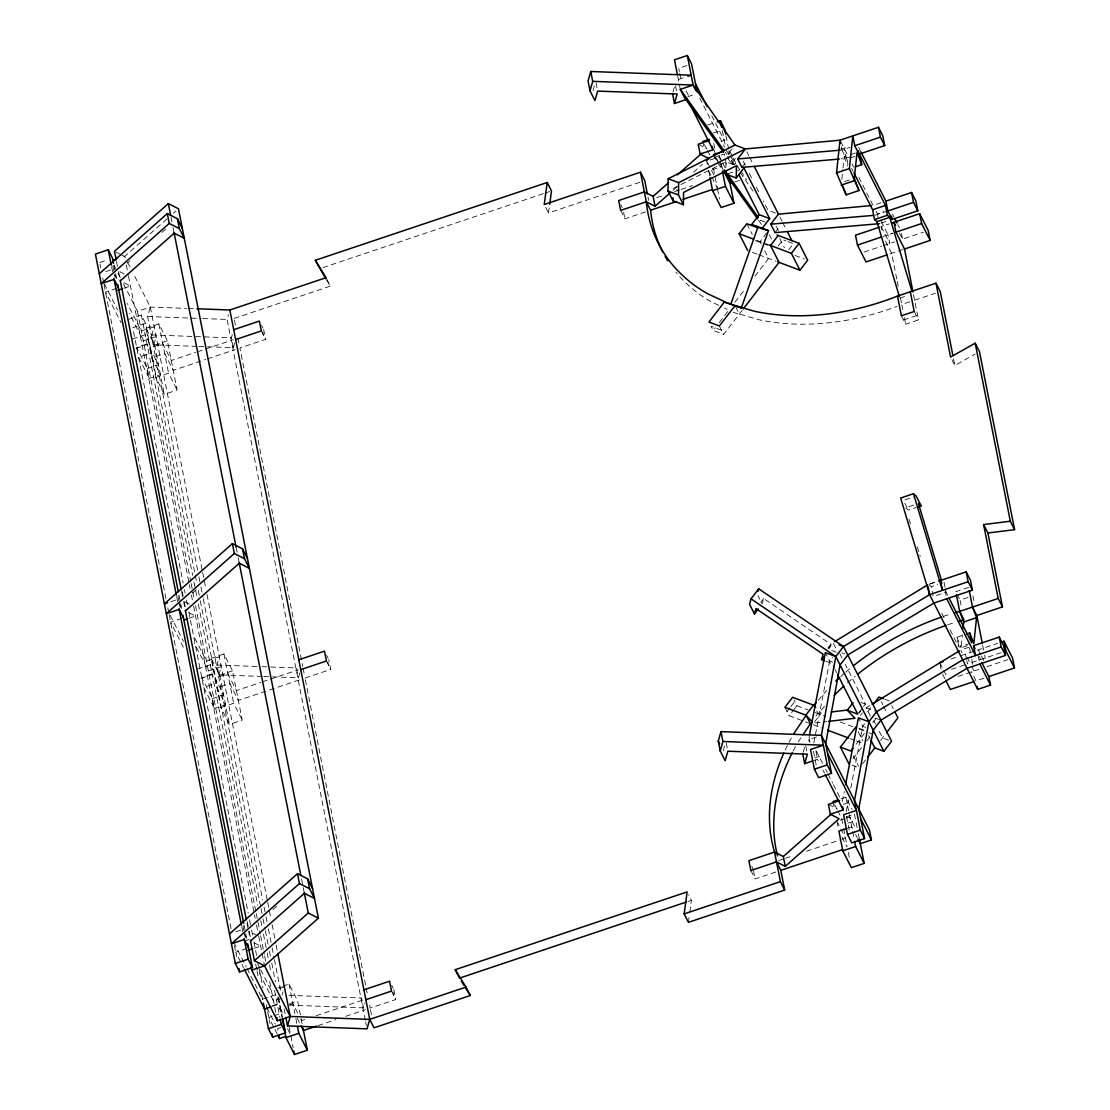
<?xml version="1.0" encoding="UTF-8"?>
<svg xmlns="http://www.w3.org/2000/svg" width="1110" height="1110" viewBox="0 0 1110 1110"><rect width="100%" height="100%" fill="white"/><g stroke="black" fill="none" stroke-linecap="round" stroke-linejoin="round"><path stroke-width="0.75" stroke-dasharray="5 3.75" d="M725.884 167.929L725.968 161.782L733.433 164.585M841.81 179.39L842.837 169.677M843.003 168.068L844.211 156.732L849.011 155.123M967.407 645.701L960.996 647.851L962.37 634.906M639.86 182.29L548.506 212.94L549.422 206.169M688.422 922.341L689.574 913.877M689.809 912.184L691.419 900.335L688.561 894.702M809.218 736.305L809.218 742.937M813.81 743.062L829.642 661.047L832.528 657.3M842.31 801.517L844.238 791.486M846.264 811.632L848.526 799.921M850.787 788.197L862.734 726.273L865.62 722.513M842.06 658.119L839.729 653.526L829.281 649.6L830.807 644.258L763.666 598.567L762.154 603.909L757.922 595.557M197.594 569.985L147.588 316.517L150.308 307.054L133.186 273.31M196.997 346.403L153.791 344.808L151.848 334.942L154.193 326.756L141.358 331.058L127.345 303.46M153.791 344.808L156.135 336.607L143.301 340.923L129.287 313.311M365.356 1020.34L227.106 319.444L228.466 314.713M198.732 346.459L233.308 347.735L231.366 337.884L232.295 334.609M233.308 347.735L234.709 342.824M262.099 676.462L218.892 674.866L216.95 665.015L219.294 656.829L206.46 661.13L193.237 635.059M218.892 674.866L221.237 666.68L208.402 670.981L194.389 643.37M263.833 676.531L298.41 677.808L299.811 672.896M282.051 995.087L282.981 991.813M593.004 90.701L594.807 84.388M289.183 1005.133L363.511 1007.88L364.912 1002.954M672.979 92.061L674.783 85.747M723.207 750.832L725.468 742.951M803.182 752.192L804.986 745.892M798.201 741.882L801.975 736.291M732.031 148.768L727.216 155.025L725.218 152.237M735.347 158.452L731.49 163.461L726.509 156.482M741.938 167.388L746.753 161.13M766.788 232.823L760.059 241.578L761.613 244.644M775.03 232.614L779.844 226.357M742.215 310.287L723.651 334.415L713.203 330.489L715.298 327.769M719.363 322.483L728.882 310.106L724.511 308.067M734.917 302.253L745.448 288.558M754.925 276.237L768.62 258.45L764.721 250.777M778.221 245.962L782.98 239.76L785.963 240.884M788.669 249.875L793.428 243.687L787.462 241.453M760.78 602.314L763.666 598.567M827.907 648.004L830.807 644.258M828.24 648.864L833.055 642.607L837.342 651.043M787.045 711.524L789.945 707.764M790.903 706.515L794.746 701.506M810.092 723.581L789.196 715.742L793.039 710.733M794.011 709.484L796.897 705.724L794.038 700.105M815.864 716.075L817.792 713.577M814.504 721.916L821.247 713.161L816.821 708.582M858.668 712.897L862.525 707.889M863.483 706.64L865.412 704.129L845.182 664.252M858.849 713.244L860.763 710.747M860.375 715.339L862.303 712.828M867.632 711.746L871.738 706.404M856.074 744.269L864.399 733.446M872.724 722.624L876.886 717.213M853.146 758.574L861.471 747.751M866.674 740.994L870.157 736.457M862.553 763.846L865.675 759.795M880.605 740.384L885.447 734.085M818.139 700.368L826.659 690.559M824.55 706.348L818.167 713.716L816.738 710.899M166.93 218.975L124.625 256.438L121.42 257.52M173.34 213.3L175.907 211.025M127.359 263.042L129.925 260.781M161.977 232.392L165.82 228.993M192.46 593.115L196.303 589.701M673.021 190.351L676.864 186.938M693.528 172.189L702.505 164.238M272.949 909.562L276.792 906.149M870.434 716.269L866.147 707.833L870.587 705.114M951.991 359.876L954.85 365.495L975.135 354.062M724.455 162.546L673.118 188.492L677.586 190.171M99.692 262.515L107.712 259.823M686.785 65.546L678.751 68.237L679.403 71.526M105.714 271.631L112.124 269.48M683.177 77.894L678.363 79.518L679.792 82.32M116.744 288.309L105.519 292.069L121.087 322.774M687.798 96.723L695.817 94.031M124.043 288.156L130.453 285.991L123.224 282.315M123.46 283.744L137.474 311.355L150.308 307.054L186.605 308.4M128.496 319.305L141.331 315.004L145.604 323.44L196.942 583.721M707.569 125.028L715.589 122.336M145.604 323.44L132.77 327.741L183.108 582.917M713.452 132.922L721.472 130.231M322.857 267.635L543.331 193.667M544.968 193.126L549.866 191.475M146.034 328.227L158.855 323.926L167.416 340.798L177.142 390.054L164.308 394.369L155.747 377.497L146.034 328.227L154.581 345.099L164.308 394.369M132.381 339.008L145.216 334.707L149.489 343.143L136.669 347.444L147.366 368.534L149.309 378.385L160.423 374.653L151.862 357.781L164.696 353.479L173.257 370.351L205.78 359.446M721.084 141.511L724.289 140.429L711.829 115.87M135.933 348.318L147.158 344.558L151.432 352.994L138.611 357.295L149.309 378.385M154.581 345.099L167.416 340.798M234.099 318.431L330.35 286.13L326.062 277.694M714.646 157.204L719.46 155.594M721.056 155.053L724.261 153.985L726.953 167.568M709.97 160.048L719.599 156.815L721.93 161.408M709.678 175.893L708.707 170.968L721.542 166.667L723.096 169.733M147.366 368.534L158.48 364.802L149.919 347.929L162.754 343.628L171.315 360.5L195.707 352.314M197.33 351.773L203.838 349.594M205.461 349.039L233.114 339.771M656.773 197.635L663.28 195.443M674.658 191.628L679.542 189.99M681.165 189.449L692.557 185.634M728.16 173.687L739.26 169.955M207.403 358.891L235.056 349.622M263.653 329.517L265.595 339.369L239.926 347.985L302.752 666.5M620.643 210.387L624.916 218.823L645.77 211.83M734.862 181.943L739.621 180.347M155.747 377.497L168.581 373.182L177.142 390.054M840.825 148.948L849.081 147.006M841.283 146.756L841.921 150.044L849.941 147.352M850.621 154.581L855.435 152.972M851.023 156.857L841.075 158.91M850.149 158.036L854.964 156.427M844.668 181.554L849.483 179.931M881.09 202.728L873.071 205.419L857.503 174.714M875.929 211.039L877.358 213.855L883.768 211.691M875.013 215.271L886.252 211.497M880.896 223.166L887.32 221.015M881.826 229.881L881.173 226.593L889.193 223.915M883.116 236.458L892.745 233.225M881.173 221.376L888.055 234.931L892.87 233.322M864.066 252.081L881.715 246.156M883.324 245.629L894.549 241.855M899.461 233.031L902.569 239.163L923.423 232.17M890.081 253.857L902.902 249.556M899.863 298.146L907.883 295.454M909.798 301.823L901.778 304.515L902.749 309.44M914.612 300.213L935.466 293.22M903.526 320.013L916.361 315.698M901.389 315.795L905.663 324.231L918.497 319.916L912.975 291.958M170.815 601.703L177.225 599.553M181.846 618.367L170.621 622.141L184.635 649.766M189.144 618.214L195.554 616.064L188.325 612.387M211.136 658.299L223.97 653.998L232.517 670.856L242.244 720.126L229.409 724.428L220.848 707.556L211.136 658.299L219.697 675.171L229.409 724.428M197.483 669.08L210.317 664.779L214.591 673.201L201.77 677.516L212.468 698.606L214.41 708.457L225.524 704.725L216.963 687.853L229.798 683.552L238.359 700.424L300.158 679.681M201.035 678.39L212.26 674.63L216.547 683.066L203.713 687.367L214.41 708.457M219.697 675.171L232.517 670.856M212.468 698.606L223.582 694.874L215.021 678.002L227.855 673.701L236.416 690.573L260.808 682.386M262.432 681.845L268.939 679.653M270.562 679.112L298.215 669.829M305.028 678.043L330.697 669.441L328.754 659.59M220.848 707.556L233.683 703.254L242.244 720.126M904.997 499.861L914.612 496.642M913.613 505.078L905.593 507.769L908.327 510.142L916.347 507.45M930.138 583.735L939.754 580.502M929.278 584.248L937.298 581.557M929.445 585.067L931.262 586.649L937.686 584.498M947.593 595.265L946.039 592.199L933.205 596.5L931.262 586.649M968.628 587.356L955.793 591.672L959.359 598.692M968.1 597.416L960.081 600.108L961.052 605.033M958.568 645.479L956.945 637.265L961.759 635.641M970.112 643.342L958.887 647.116L948.772 627.178M968.78 647.324L960.761 650.016L962.19 652.819M951.062 658.979L959.082 656.288M960.691 655.746L997.585 643.37M951.409 669.372L965.839 664.529M1001.137 652.68L967.448 663.988L966.796 660.7M958.027 676.392L978.881 669.385M986.901 666.694L1007.755 659.701M984.029 678.168L976.009 680.86L971.333 671.661M235.917 931.762L242.327 929.611M816.585 736.957L808.566 739.649L809.995 742.465M245.879 940.586L249.084 939.504M246.947 948.439L235.722 952.213L241.175 962.953M814.795 757.936L822.815 755.244M254.245 948.287L260.656 946.136L253.427 942.446M814.296 760.392L817.501 759.309L819.832 763.916M277.833 987.831L281.052 986.748M282.648 986.207L289.072 984.057L297.619 1000.929L302.322 1024.71M841.103 798.853L845.917 797.244L852.133 809.509M279.581 988.511L284.396 986.887M262.584 999.139L275.419 994.837L279.706 1003.274L271.673 1005.965M843.267 804.334L849.677 802.183M281.524 998.362L273.504 1001.053L256.382 967.309M272.547 1006.312L277.361 1004.689L281.649 1013.125L273.629 1015.817M289.599 1003.62L297.619 1000.929M846.444 816.807L852.868 814.657M289.738 1004.841L292.957 1003.759L298.396 1014.498M840.173 820.179L844.987 818.57M846.583 818.028L849.802 816.946L856.018 829.212M272.019 1016.358L268.814 1017.44L274.156 1027.985M847.887 823.162L855.907 820.47M848.539 827.88L851.745 826.797L854.853 832.93M280.747 1027.61L277.569 1028.665L278.208 1031.953M304.764 1019.549L301.518 1020.631L299.173 1016.038M316.156 1015.719L363.317 999.902M778.845 860.5L783.729 858.862M785.353 858.308L793.483 855.588M806.498 851.217L840.645 839.757M842.268 839.216L845.529 838.119L837.745 822.788M318.098 1025.584L335.983 1019.577M345.737 1016.302L365.259 1009.753M393.856 989.648L395.798 999.513L370.143 1008.116L369.158 1003.19M688.144 901.431L691.419 900.335M750.846 870.517L755.119 878.953L779.178 870.892M815.198 722.971L826.811 721.597M188.339 308.455L195.249 308.719M147.588 316.517L201.188 318.487M202.908 318.556L227.106 319.444M151.848 334.942L231.366 337.884M216.95 665.015L260.156 666.611M261.891 666.68L296.467 667.956L298.41 677.808M288.961 995.337L361.569 998.015L363.511 1007.88M734.473 164.585L731.49 163.461L727.924 156.427M775.474 213.037L768.009 210.234L763.333 201.035M764.79 221.931L760.308 220.252L761.737 223.068M756.84 240.37L769.008 244.935M755.424 240.593L761.751 242.965M763.333 243.562L768.078 245.352M794.996 255.453L804.5 259.019M752.469 252.386L757.214 254.162M758.796 254.759L776.209 261.294M733.086 312.146L739.052 314.394M721.514 330.197L711.066 326.271L713.203 330.489M841.81 652.722L844.807 653.846M832.625 662.17L829.642 661.047L826.076 654.026M826.062 661.296L832.028 663.53L834.359 668.137M884.892 699.3L889.374 700.979M860.93 702.45L865.412 704.129M866.147 707.833L875.11 711.191M874.902 717.948L880.882 720.182M865.717 727.397L862.734 726.273L859.168 719.238M858.807 728.216L866.272 731.018M796.897 705.724L808.149 709.956M815.129 712.578L825.771 716.574M840.145 721.958L852.924 726.759M859.307 729.159L867.285 732.156M868.88 732.753L872.085 733.96M888.555 740.148L882.533 737.872L878.634 730.213M813.283 724.788L822.857 728.382M850.01 738.566L854.797 740.37M856.393 740.967L862.789 743.367M851.967 765.109L859.431 767.912M718.697 305.333L711.413 301.92A217.116 156.704 -26.9 0 1 675.865 272.089M698.204 144.244L706.973 148.712M115.953 252.025L120.282 254.232M121.725 254.967L124.625 256.438L126.956 261.044M119.838 271.728L124.167 273.934M828.407 804.375L837.176 808.843M184.94 601.8L189.269 604.006M257.27 935.55L248.598 931.124L249.889 937.7M718.392 161.574L713.397 154.595L716.963 161.616M719.391 162.976L723.373 168.554M717.684 163.017L721.666 168.609M758.602 220.307L761.585 224.498M729.145 154.47L726.231 150.28L728.368 154.498M730.116 155.858L735.944 164.225M736.915 165.626L739.829 169.802M740.8 171.204L746.628 179.57M731.476 160.118L734.404 164.294M740.231 172.66L753.829 192.183M326.756 280.33L330.35 286.13M858.654 147.394L860.985 151.987M892.482 214.064L894.008 217.074M897.824 224.608L899.364 227.619M840.7 141.594L848.151 156.302M852.05 163.975L853.604 167.041M851.606 168.318L853.16 171.384M881.173 226.593L889.734 243.465L888.055 234.931M841.921 150.044L846.208 158.48L844.266 148.629M885.461 241.05L891.677 253.33L896.894 279.748M914.224 311.48L918.497 319.916M746.794 151.751L748.931 155.969M749.638 157.37L752.76 163.517M779.886 216.977L782.023 221.195M782.73 222.597L785.797 228.618M743.089 161.13L745.42 165.737M749.319 173.41L753.204 181.083M756.326 187.215L759.434 193.362M776.112 226.204L778.401 230.727M779.761 238.553L784.423 247.752M730.103 151.876L732.392 156.399M733.155 157.897L737.734 166.944M769.313 234.626L771.644 239.233M699.758 98.096L724.677 147.214M731.282 160.228L733.571 164.738M904.803 503.191L908.327 510.142M980.671 654.428L978.34 649.822L979.311 654.761M981.448 655.968L983.779 660.561M686.133 90.867L690.031 98.526M722.707 162.948L725.038 167.554M714.313 150.363L717.351 161.38M967.06 657.203L970.945 664.876M971.722 666.402L974.067 671.009M746.863 223.721L752.303 234.46M704.434 144.48L706.765 149.087M707.542 150.613L709.873 155.22M941.766 613.372L944.887 619.505M707.542 162.657L715.326 177.988M708.707 170.968L711.038 175.574M711.815 177.1L717.268 187.84L714.784 175.269M939.837 662.739L942.945 668.886M943.722 670.412L946.844 676.545M942.557 674.131L944.887 678.737M735.763 306.998L739.329 314.033L758.74 319.694A217.116 156.704 -26.9 0 0 896.977 306.374M719.377 325.979L723.651 334.415M891.705 705.585L893.259 708.652M881.257 701.659L882.811 704.725M883.588 706.265L887.473 713.938M620.837 204.753L622.266 207.57M873.972 721L875.526 724.067M835.15 669.663L836.704 672.729M868.603 735.625L870.157 738.691M858.155 731.698L862.817 740.897M853.201 755.646L858.654 766.372M545.648 207.32L548.506 212.94M816.336 750.998L822.566 763.264M825.673 769.396L827.228 772.463M828.005 774.003L832.68 783.202M833.457 784.742L841.241 800.074M822.954 770.049L824.508 773.115M855.63 834.47L857.184 837.537M834.637 804.611L836.968 809.218M837.745 810.744L841.644 818.417L843.309 826.908M784.909 707.306L789.196 715.742M842.018 837.245L846.694 846.444M751.747 866.299L753.177 869.102M261.516 325.299L262.945 328.116M261.322 330.933L265.595 339.369M127.733 262.57L130.078 267.177M326.618 655.372L328.047 658.174M326.423 661.005L330.697 669.441M114.122 265.346L117.244 271.478M118.021 273.018L120.352 277.611M114.982 275.1L116.411 277.916M104.354 283.758L117.591 309.843M391.719 985.43L393.148 988.247M391.525 991.077L395.798 999.513M178.654 602.355L181.513 607.989M170.232 615.356L183.469 641.455M297.23 1018.217L300.338 1024.35M243.756 932.428L246.614 938.047M257.548 963.591L259.893 968.197M260.67 969.724L271.561 991.202M280.122 1008.074L284.007 1015.733M287.504 1028.665L290.626 1034.797M233.78 942.362L246.24 966.907M247.017 968.447L261.807 997.612M266.872 1007.575L275.266 1024.155M241.952 964.493L243.506 967.559M274.919 1029.483L277.986 1035.505M844.211 156.732L847.707 165.903M956.945 637.265L960.996 647.851M909.007 519.161L910.478 524.045M917.304 546.828L920.232 556.596M953.532 358.78L954.85 365.495M901.445 233.475L902.569 239.163M972.915 595.792L974.524 604.006M982.655 645.229L984.292 653.485M984.612 655.136L985.264 658.438M979.63 656.399L980.283 659.687M978.201 655.788L979.825 664.002M897.213 281.399L898.198 286.352M900.474 297.91L901.445 302.863M904.372 317.654L905.663 324.231M969.502 647.879L971.458 657.8M971.777 659.451L973.414 667.707M965.506 654.137L966.477 659.062M877.358 213.855L877.996 217.13M944.097 582.348L946.039 592.199M945.109 590.562L946.414 597.125M846.944 159.119L847.915 164.044M940.156 664.39L941.46 670.953M725.982 135.725L728.562 148.865M728.895 150.502L729.534 153.791M722.346 130.578L725.579 147.006M854.464 814.116L857.156 827.699M858.363 833.818L859.334 838.744M719.391 155.788L720.237 160.104M720.404 160.894L722.069 169.386M845.917 797.244L854.284 839.715M713.786 143.315L715.409 151.529M846.583 816.585L849.497 831.376M713.439 168.47L714.451 173.576M717.462 188.867L719.474 199.051M843.642 828.615L847.138 846.333M848.345 852.397L849.677 859.196M702.88 141.414L704.489 149.628M706.765 161.117L707.403 164.405M833.083 801.545L834.692 809.759M836.968 821.247L838.258 827.824M815.892 751.109L817.501 759.309M679.722 73.163L681.346 81.377M813.491 751.373L816.405 766.15M677.711 76.229L680.305 89.369M675.56 85.817L676.85 92.38M805.763 745.948L807.053 752.524M647.99 197.08L648.642 200.355M623.626 212.26L624.916 218.823M753.496 870.753L755.119 878.953M596.042 82.875L597.333 89.452M726.245 743.02L727.536 749.583M262.806 331.876L263.458 335.151M327.908 661.935L328.56 665.223M393.009 992.007L393.662 995.295M234.432 320.068L235.403 324.994M237.984 338.134L239.607 346.334M303.085 668.192L304.709 676.406M305.375 679.75L335.151 830.766M335.83 834.151L365.856 986.415M366.189 988.108L367.854 996.572M370.462 1009.767L371.434 1014.693M365.69 1022.046L366.369 1025.446M171.023 217.213L172.702 225.719M173.035 227.425L174.173 233.169M236.125 547.244L237.804 555.749M238.137 557.456L239.274 563.228M301.559 878.981L302.891 885.794M303.238 887.487L304.376 893.3M158.855 323.926L168.581 373.182M223.97 653.998L233.683 703.254M289.072 984.057L294.899 1013.624M295.87 1018.55L296.842 1023.475M150.308 307.054L202.311 570.734M202.644 572.441L205.669 587.745M207.015 594.558L267.413 900.765M267.746 902.472L270.757 917.776M272.103 924.588L275.793 943.306M276.126 944.999L277.472 951.811M289.155 1027.319L293.165 1047.701M198.926 576.798L200.605 585.303M200.938 586.996L202.963 597.208M203.297 598.914L262.681 900.016M264.027 906.828L265.706 915.334M266.039 917.04L267.052 922.133M268.384 928.945L271.742 945.956M272.075 947.649L274.087 957.861M274.434 959.567L280.802 991.882M284.16 1008.893L285.506 1015.705M198.288 590.52L199.966 599.025M200.3 600.732L260.697 906.939M261.03 908.646L262.709 917.151M263.042 918.858L265.068 929.056M265.401 930.763L268.079 944.374M269.425 951.173L270.424 956.279M271.77 963.091L275.46 981.795M278.485 997.113L282.509 1017.523M277.902 996.863L281.926 1017.246M141.331 315.004L192.668 575.285M194.014 582.084L195.346 588.897M195.693 590.589L197.025 597.402M198.371 604.201L257.756 905.316M260.781 920.62L262.126 927.433M263.472 934.231L266.816 951.242M267.163 952.949L268.162 958.055M269.508 964.854L271.187 973.359M274.545 990.37L279.914 1017.592M137.474 311.355L190.823 581.848M191.156 583.555L192.502 590.354M192.835 592.06L194.181 598.859M195.513 605.671L255.91 911.879M256.257 913.586L257.589 920.384M257.922 922.091L260.281 933.996M260.614 935.702L264.305 954.406M264.638 956.112L265.651 961.218M269.675 981.629L275.71 1012.251M126.304 264.943L128.316 275.155M128.51 276.14L189.047 583.069M189.38 584.776L190.06 588.175M191.392 594.974L192.405 600.08M193.612 606.213L254.148 913.1M254.481 914.807L255.147 918.206M256.493 925.005L258.505 935.217M258.713 936.285L264.541 965.839M184.454 589.729L185.12 593.129M186.466 599.927L187.465 605.033M188.811 611.846L248.196 912.947M249.542 919.76L251.221 928.265M251.554 929.958L252.567 935.064M253.912 941.877L256.59 955.488M259.268 969.086L262.959 987.803M266.317 1004.814L267.33 1009.92M267.663 1011.626L270.007 1023.531M182.179 591.491L183.858 599.997M184.191 601.703L185.536 608.502M247.28 921.522L248.959 930.027M249.292 931.734L250.291 936.84M255.661 964.063L256.674 969.155M257.007 970.861L258.352 977.674M261.71 994.685L262.709 999.777M116.508 261.488L118.187 269.994M118.534 271.7L120.338 280.844M181.61 591.519L183.289 600.024M183.622 601.731L184.968 608.544M247.044 923.256L248.376 930.069M113.858 265.012L115.204 271.825M115.537 273.518L116.883 280.33M178.96 595.043L180.292 601.856M180.639 603.549L181.971 610.361M244.047 925.074L245.393 931.887M245.726 933.579L246.739 938.685M112.804 265.845L114.136 272.658M114.483 274.35L115.149 277.75M177.891 595.876L179.237 602.688M179.57 604.381L180.236 607.794M242.993 925.907L244.325 932.719M244.672 934.412L245.338 937.825M111.597 266.788L113.095 274.406M176.684 596.819L178.197 604.478M241.786 926.85L243.298 934.537M100.025 264.222L100.691 267.621M102.703 277.819L103.716 282.925M104.049 284.632L166.125 599.358M167.804 607.864L168.803 612.956M169.136 614.663L231.893 932.788M234.418 945.637L236.583 956.598M793.234 750.846A217.116 156.704 -26.9 0 1 795.648 746.35M847.527 682.775A217.116 156.704 -26.9 0 1 855.199 676.226M947.69 624.833A217.116 156.704 -26.9 0 1 955.821 622.197M785.228 749.971A217.116 156.704 -26.9 0 1 788.183 743.922M788.96 742.423A217.116 156.704 -26.9 0 1 792.207 736.416M840.742 676.587A217.116 156.704 -26.9 0 1 844.502 673.229M845.778 672.133A217.116 156.704 -26.9 0 1 850.926 667.79M943.417 616.397A217.116 156.704 -26.9 0 1 951.534 613.761"/><path stroke-width="1.5" d="M725.857 171.009L725.815 174.09L736.263 178.016L736.416 165.695L683.566 192.418L683.413 204.726L672.965 200.799L668.026 191.059L668.178 178.752L734.917 145.022L745.365 148.934L839.979 140.193L878.482 127.275L882.755 135.711L884.712 145.563L859.043 154.165L854.755 145.729L852.813 135.878L849.358 168.581L858.974 190.545L846.139 194.861L836.524 172.882L839.979 140.193L840.631 143.468M672.965 200.799L673.007 197.719M683.413 204.726L678.474 194.985L678.626 182.678L745.365 148.934L737.664 158.952L741.938 167.388L839.368 159.063M963.05 628.44L963.73 621.961L959.678 611.374L956.445 594.946M969.28 590.645L972.513 607.073L976.564 617.659L973.831 643.55L969.779 632.964L966.574 634.032M325.868 278.887L315.309 260.295L547.216 182.498L544.233 204.504L640.47 172.216L644.757 180.652L647.338 193.792M549.658 204.476L551.504 190.934L547.216 182.498M839.632 800.615L828.407 804.375L830.349 814.24L839.118 818.694L785.269 866.369L783.327 856.518L774.558 852.064L748.903 860.666L750.846 870.517L776.5 861.915L780.788 870.351L784.673 890.053L688.422 922.341L684.149 913.905L687.132 891.899L455.225 969.696L459.512 978.132L686.521 901.972M831.515 773.337L825.687 743.783L840.09 664.973L847.79 654.956L933.899 603.077L972.402 590.159L968.114 581.723L929.625 594.641L843.503 646.519L835.802 656.537L821.4 735.347L827.228 764.901L831.515 773.337L818.68 777.638L814.393 769.202L810.508 749.5L823.342 745.199L722.915 741.48L720.21 750.943L725.149 760.683L727.855 751.22L807.386 754.162L804.667 763.625L812.687 760.933M864.607 838.563L858.765 808.996L873.182 730.2L880.882 720.182L966.99 668.303L1005.493 655.386L1001.206 646.95L962.703 659.867L876.595 711.746L868.894 721.764L854.492 800.56L860.319 830.127L864.607 838.563L851.772 842.865L847.485 834.429L843.6 814.726L856.434 810.425L827.63 753.634M809.537 734.626L825.354 652.611L835.802 656.537L883.879 751.29L891.58 741.272L843.503 646.519L758.727 588.827L751.026 598.831L749.514 604.173L754.453 613.913L758.296 608.918M845.529 784.784L858.446 717.837L868.894 721.764M757.963 591.491L758.727 588.827M754.453 613.913L755.966 608.571L823.107 654.262L821.58 659.604L824.563 660.727M196.983 308.774L229.825 309.995L369.741 1019.382L367.035 1028.845L287.518 1025.904L290.223 1016.455L277.805 953.504M687.992 76.285L691.197 75.203L590.77 71.498L588.064 80.961L590.007 90.812L594.946 100.552L597.652 91.089L677.183 94.031L674.464 103.48L687.298 99.178M590.007 90.812L592.712 81.349L590.77 71.498M720.21 750.943L718.267 741.091L720.973 731.629L821.4 735.347L869.477 830.086L871.419 839.937L860.305 843.669L857.961 839.077M759.531 227.259L768.495 230.616L741.313 307.942L724.33 302.031L730.866 304.029L758.047 226.69L751.498 224.706L759.198 214.688L738.969 174.811M793.914 733.446L806.179 715.284L784.909 707.306L792.609 697.288L813.88 705.28L816.016 702.824M802.918 734.903L810.466 723.72L806.179 715.284M736.263 178.016L743.964 167.998L769.646 218.614L761.946 228.632L751.498 224.706M747.724 250.596L739.163 233.724L746.863 223.721L757.936 227.883M879.3 223.707L775.03 232.614L770.756 224.178L778.457 214.161L871.35 205.572M778.207 235.486L770.507 245.504L779.067 262.376L743.27 308.913M799.103 243.326L807.664 260.198L799.963 270.216L791.402 253.344L799.103 243.326L776.945 235.015M821.58 659.604L823.509 657.106M828.462 721.403L854.991 718.253L847.263 710.22L853.035 702.713M848.983 763.985L840.423 747.113L856.171 726.634M873.792 703.74L878.926 697.066L883.393 698.745M852.952 748.334L850.87 751.04L840.423 747.113M867.756 757.089L875.041 747.613M886.488 732.739L897.921 717.851L894.813 711.718M251.04 966.741L251.706 970.14L264.541 965.839L318.39 918.164L178.46 208.763L168.345 203.602L114.496 251.29L116.175 259.796M99.29 273.781L167.291 213.578L177.406 218.725L182.359 228.466M167.291 213.578L169.233 223.429L101.232 283.633L114.066 279.332L118.354 287.767M120.338 280.844L174.173 233.169L184.302 238.317L179.348 228.577L177.406 218.725M247.461 558.538L242.507 548.798L232.392 543.636L164.391 603.854L167.596 602.772M232.392 543.636L234.335 553.488L166.333 613.705L179.168 609.404L183.455 617.84M670.454 192.613L655.067 206.238L653.124 196.387L668.511 182.761M677.488 174.825L701.839 153.249M185.439 610.916L239.274 563.228L249.403 568.389L244.464 558.649L242.507 548.798M706.348 160.839L708.915 158.564L700.146 154.096L698.204 144.244L709.429 140.484M229.493 933.926L297.494 873.709L307.623 878.856L312.562 888.597M297.494 873.709L299.436 883.56L231.435 943.778L244.269 939.462L248.557 947.898M250.541 940.975L304.376 893.3L314.505 898.448L309.565 888.708L307.623 878.856M369.741 1019.382L374.028 1027.818L470.265 995.531L465.992 987.095L369.741 1019.382L290.223 1016.455L264.541 965.839L254.426 960.691L308.261 913.003L304.237 892.593M783.327 856.518L830.766 814.518M834.54 641.705L927.683 584.79M872.058 704.212L959.29 650.918M1014.596 529.664L1010.308 521.228L983.613 524.558L987.886 532.994L1014.596 529.664L979.478 351.606L975.191 343.17L950.576 357.059L935.994 283.175L897.504 296.079A217.116 156.704 -26.9 0 1 754.467 311.258L735.056 305.597L719.377 325.979L708.929 322.053L724.608 301.67L707.139 293.484A217.116 156.704 -26.9 0 1 646.298 201.784L640.47 172.216M113.525 263.32L112.512 258.214L108.239 249.778L95.404 254.079L235.32 963.48L239.607 971.916L252.442 967.615L247.738 943.791M697.094 91.853L691.586 63.936L687.312 55.5L674.478 59.801L677.391 74.578M113.4 260.212L116.606 259.13M723.512 152.292L684.592 97.805L680.305 89.369L693.139 85.054L734.917 145.022M117.618 290.307L122.433 288.683M717.199 121.795L720.404 120.726L724.677 129.162L725.649 134.088M702.88 141.414L709.29 139.263M229.825 309.995L326.062 277.694L315.309 260.295M700.146 154.096L712.981 149.794L712.329 146.506M713.397 154.595L723.026 151.362M233.71 329.698L259.379 321.081L261.322 330.933L235.653 339.549M655.067 206.238L646.298 201.784L620.643 210.387L618.7 200.535L644.355 191.919L653.124 196.387M646.298 201.784L650.585 210.206L676.601 201.479M683.108 199.3L712.384 189.477M733.266 182.47L730.103 183.538L723.873 171.273M712.592 190.67L725.427 186.369L733.987 203.241L721.153 207.542L712.592 190.67L709.998 177.544M854.755 145.729L880.424 137.127L884.712 145.563M836.524 172.882L849.358 168.581M855.297 166.819L861.721 164.655L859.778 154.803L885.447 205.419L887.389 215.271L889.762 217.338L911.726 290.584M841.2 185.12L854.034 180.805M885.905 201.104L911.574 192.502L915.847 200.938L917.79 210.789L892.135 219.392L887.847 210.955L885.905 201.104L860.985 151.987M853.937 172.924L872.613 209.734L885.447 205.419M887.847 210.955L913.516 202.353L917.79 210.789M872.613 209.734L874.555 219.586L887.389 215.271M874.555 219.586L876.928 221.639L889.762 217.338M879.578 227.134L855.505 235.209L857.461 245.06L866.008 261.932L886.862 254.939M892.398 222.832L919.677 213.689L928.237 230.561L930.18 240.412L904.511 249.015L895.95 232.143L894.008 222.291L895.562 225.358M857.461 245.06L881.52 236.985M895.95 232.143L921.619 223.54L930.18 240.412M184.329 619.838L187.534 618.756M298.812 659.756L324.481 651.154L326.423 661.005L300.754 669.621M917.956 506.909L921.161 505.841L916.222 496.101L913.488 493.714L900.654 498.029L929.625 594.641L977.688 689.393L990.522 685.092L988.843 676.559L981.837 662.753M938.907 581.016L966.172 571.872L970.459 580.308L972.402 590.159M954.794 612.775A217.116 156.704 -26.9 0 1 959.678 611.374L998.181 598.457L1002.469 606.892L976.8 615.509L972.513 607.073M963.73 621.961L976.564 617.659M946.733 598.776L975.537 655.566L973.595 645.701L999.264 637.098L1003.551 645.534L1005.493 655.386M939.837 662.739L943.042 661.671M1000.79 642.288L1003.995 641.219L1012.556 658.091L1014.498 667.942L988.843 676.559M974.4 681.401L950.34 689.463L945.664 680.263M247.821 950.438L252.636 948.828M235.32 963.48L248.154 959.179L252.442 967.615M814.393 769.202L827.228 764.901M833.083 801.545L837.897 799.935M830.349 814.24L843.184 809.925L842.532 806.651M270.951 1006.839L264.527 1009.004L244.283 969.086M363.913 989.829L389.582 981.212L391.525 991.077L365.856 999.68M846.93 828.421L838.91 831.112L842.795 850.815L851.356 867.687L864.191 863.372L859.501 839.59M251.706 970.14L277.389 1020.756L290.223 1016.455M268.412 1028.706L281.246 1024.405L285.534 1032.827L272.699 1037.142L268.412 1028.706L263.389 1003.19M847.485 834.429L860.319 830.127M277.986 1035.505L279.512 1038.53L285.853 1036.393M316.461 1026.126L303.46 1030.482L301.115 1025.89M780.788 870.351L842.587 849.608M285.95 1037.628L298.784 1033.327L307.345 1050.199L294.511 1054.5L285.95 1037.628L282.606 1020.645M842.795 850.815L855.63 846.5L864.191 863.372M684.149 913.905L780.399 881.617L784.673 890.053M831.196 711.982L847.776 710.012M737.664 158.952L840.214 150.183M770.756 224.178L873.306 215.409M592.712 81.349L693.139 85.054L695.998 90.687M761.946 228.632L768.495 230.616M668.178 178.752L678.626 182.678M759.198 214.688L769.646 218.614M668.026 191.059L678.474 194.985M739.163 233.724L753.621 239.163M769.466 245.102L791.402 253.344M777.791 261.891L799.963 270.216M730.866 304.029L741.313 307.942M839.035 644.841L843.503 646.519M847.263 710.22L857.711 714.146L837.481 674.269M827.658 730.172L848.415 737.97M883.879 751.29L874.833 747.89L870.934 740.217M169.233 223.429L179.348 228.577M234.335 553.488L244.464 558.649M776.5 861.915L785.269 866.369M299.436 883.56L309.565 888.708M308.261 913.003L318.39 918.164M751.026 598.831L835.802 656.537M921.161 505.841L918.428 503.454L941.363 579.961M815.711 707.431L813.505 705.141L805.804 715.145L812.437 722.027M680.305 89.369L724.22 150.835M724.372 169.955L758.31 217.463M723.664 171.412L757.603 218.906M455.225 969.696L465.992 987.095M461.302 981.032L463.994 985.389M465.784 988.288L470.265 995.531M935.994 283.175L940.281 291.611L952.866 355.422M894.771 218.587L897.06 223.096M1014.498 667.942L1005.951 651.071L1003.995 641.219M754.314 166.583L778.457 214.161M787.323 231.643L791.902 240.676M695.471 83.638L707.153 106.657M959.678 611.374L963.966 619.81A217.116 156.704 -26.9 0 0 959.082 621.212M941.932 583.291L940.503 580.488L942.446 590.34L913.488 493.714M973.595 645.701L975.024 648.517M949.161 598.332L971.722 642.815L969.779 632.964M979.825 664.002L990.522 685.092M688.852 102.245L712.981 149.794M860.722 818.861L871.419 839.937M825.285 774.655L843.184 809.925M718.267 741.091L719.682 743.88M861.721 164.655L857.031 152.431L854.298 178.322L858.974 190.545M842.629 185.689L846.139 194.861M876.928 221.639L899.378 296.523M975.191 343.17L1010.308 521.228M987.886 532.994L1002.469 606.892M983.613 524.558L998.181 598.457M919.677 213.689L921.619 223.54M911.574 192.502L913.516 202.353M999.264 637.098L1001.206 646.95M904.511 249.015L912.975 291.958M976.8 615.509L982.336 643.578M878.482 127.275L880.424 137.127M966.172 571.872L968.114 581.723M910.325 291.777L914.224 311.48L901.389 315.795L897.504 296.079M891.483 216.117L892.135 219.392M977.133 686.549L977.688 689.393M858.391 150.891L859.043 154.165M928.002 586.427L929.625 594.641M720.404 120.726L721.694 127.289M729.45 180.25L733.987 203.241M722.402 171.079L725.427 186.369M854.617 841.408L855.63 846.5M687.312 55.5L693.139 85.054M672.521 93.629L674.464 103.48M802.724 753.773L804.667 763.625M780.399 881.617L774.558 852.064A217.116 156.704 -26.9 0 1 783.84 753.01M720.973 731.629L722.915 741.48M168.345 203.602L170.69 215.52M174.048 232.531L236.125 547.244M239.15 562.562L300.879 875.582M302.988 1028.11L307.345 1050.199M297.494 1026.75L298.784 1033.327M293.845 1051.101L294.511 1054.5M285.839 1017.398L287.518 1025.904M282.842 1019.23L285.534 1032.827M280.247 1019.299L281.246 1024.405M276.723 1017.357L277.389 1020.756M278.86 1035.241L279.512 1038.53M272.019 1033.743L272.699 1037.142M120.199 280.206L181.277 589.826M185.301 610.236L246.364 919.857M250.402 940.267L254.426 960.691M117.702 284.479L178.28 591.644M182.983 615.467L243.714 923.381M108.239 249.778L111.264 265.082M113.942 278.693L176.351 595.113M179.043 608.724L241.453 925.143M244.131 938.755L248.154 959.179M238.941 968.517L239.607 971.916M777.541 855.838A217.116 156.704 -26.9 0 1 792.457 752.358M834.221 695.373A217.116 156.704 -26.9 0 1 843.794 686.146M857.822 674.103A217.116 156.704 -26.9 0 1 946.067 625.388M835.844 681.124A217.116 156.704 -26.9 0 1 839.507 677.711M853.534 665.667A217.116 156.704 -26.9 0 1 941.793 616.952M667.762 260.822A217.116 156.704 -26.9 0 1 665.098 256.382M662.642 251.831A217.116 156.704 -26.9 0 1 650.585 210.206"/></g></svg>
